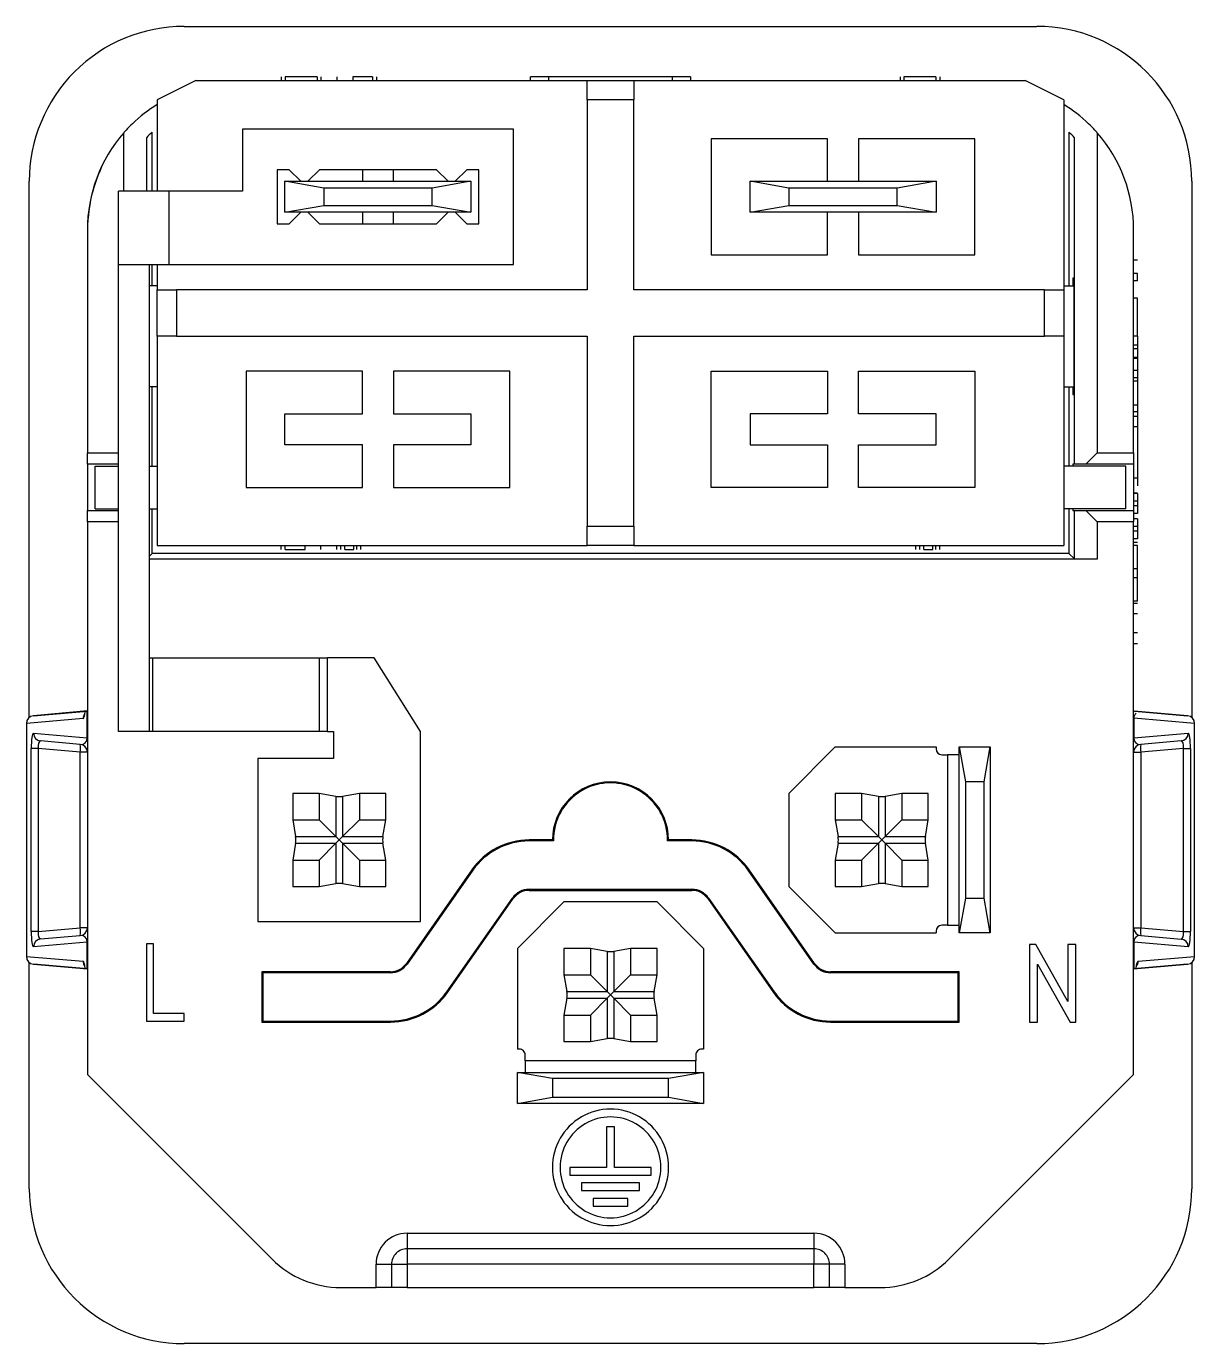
# Model space of a CAD drawing. Extents: x 0 to 164, y 0 to 125.
# Drawn here: x 139.3 to 161.89, y 6.4 to 31.88 of the extents above; entities that cross this region are included whole.
import ezdxf

# ---------------------------------------------------------------- set-up
doc = ezdxf.new("R2010")
doc.units = 0
doc.layers.get('0').update_dxf_attribs({"linetype": 'CONTINUOUS'})

msp = doc.modelspace()

# ---------------------------------------------------------------- linework, layer by layer
at = {"color": 7}
for points in [[(142.352756, 31.880809), (158.837263, 31.880809)], [(142.577543, 30.831794), (141.828249, 30.457147)], [(142.577543, 30.831794), (150.145431, 30.831794)], [(144.229616, 30.906724), (144.229616, 30.831794)], [(144.306355, 30.906724), (144.306355, 30.831794)], [(144.920273, 30.906724), (144.306355, 30.906724)], [(144.920273, 30.906724), (144.920273, 30.831794)], [(144.997012, 30.906724), (144.997012, 30.831794)], [(145.303971, 30.906724), (145.303971, 30.831794)], [(145.61093, 30.906724), (145.61093, 30.831794)], [(145.994628, 30.906724), (145.61093, 30.906724)], [(145.994628, 30.906724), (145.994628, 30.831794)], [(146.071367, 30.906724), (146.071367, 30.831794)], [(149.05005, 30.831794), (149.05005, 30.904763)], [(152.139966, 30.904763), (149.05005, 30.904763)], [(149.396137, 30.904763), (149.396137, 30.831794)], [(150.145431, 30.457147), (150.145431, 30.831794), (151.044585, 30.831794), (151.044585, 30.457147)], [(151.044585, 30.831794), (158.612473, 30.831794)], [(151.793883, 30.831794), (151.793883, 30.904763)], [(152.139966, 30.904763), (152.139966, 30.831794)], [(156.193007, 30.906724), (156.193007, 30.831794)], [(156.269746, 30.906724), (156.269746, 30.831794)], [(156.883664, 30.906724), (156.269746, 30.906724)], [(156.883664, 30.906724), (156.883664, 30.831794)], [(156.960403, 30.906724), (156.960403, 30.831794)], [(159.36177, 30.457147), (158.612473, 30.831794)], [(141.828249, 30.457147), (141.828249, 28.696303)], [(150.145431, 30.457147), (150.145431, 26.7856)], [(151.044585, 30.457147), (150.145431, 30.457147)], [(151.044585, 26.7856), (151.044585, 30.457147)], [(159.36177, 30.457147), (159.36177, 26.7856)], [(141.183052, 28.696303), (141.183052, 29.820885)], [(141.732624, 28.696303), (141.732624, 29.836173)], [(143.476698, 29.895175), (143.476698, 28.696303)], [(148.72177, 29.895175), (143.476698, 29.895175)], [(148.72177, 27.272642), (148.72177, 29.895175)], [(159.457393, 29.836173), (159.457393, 26.860527)], [(160.006967, 29.820885), (160.006967, 23.63007)], [(141.624403, 29.725638), (141.624403, 28.696303)], [(154.791066, 28.883625), (154.791066, 29.707853), (152.543177, 29.707853), (152.543177, 27.459964), (154.791066, 27.459964)], [(157.638389, 27.459964), (157.638389, 29.707853), (155.390503, 29.707853)], [(155.390503, 29.707853), (155.390503, 28.883625)], [(159.565614, 23.413766), (159.565614, 29.725638)], [(144.607071, 28.883625), (144.382281, 29.108415), (144.151065, 29.108415), (144.151065, 28.059401), (144.382281, 28.059401), (144.607071, 28.284188)], [(144.968863, 29.108415), (144.744073, 28.883625)], [(147.229607, 29.108415), (144.968863, 29.108415)], [(145.799516, 29.108415), (145.799516, 28.883625)], [(146.398954, 28.883625), (146.398954, 29.108415)], [(147.454394, 28.883625), (147.229607, 29.108415)], [(147.591399, 28.284188), (147.816186, 28.059401), (148.047402, 28.059401), (148.047402, 29.108415), (147.816186, 29.108415)], [(147.816186, 29.108415), (147.591399, 28.883625)], [(139.355573, 18.515797), (139.355573, 28.883625)], [(145.050219, 28.751506), (144.300925, 28.883625)], [(144.300925, 28.284188), (144.300925, 28.883625)], [(144.300925, 28.883625), (147.897545, 28.883625)], [(147.897545, 28.883625), (147.148248, 28.751506)], [(147.897545, 28.883625), (147.897545, 28.284188)], [(154.041769, 28.751506), (153.292474, 28.883625)], [(153.292474, 28.284188), (153.292474, 28.883625)], [(153.292474, 28.883625), (156.889094, 28.883625), (156.139797, 28.751506)], [(156.889094, 28.883625), (156.889094, 28.284188)], [(161.834446, 28.883625), (161.834446, 18.515797)], [(141.078952, 27.272642), (141.078952, 28.696303)], [(142.053036, 28.696303), (141.078952, 28.696303)], [(143.476698, 28.696303), (142.053036, 28.696303)], [(142.053036, 28.696303), (142.053036, 27.272642)], [(145.050219, 28.751506), (145.050219, 28.416311)], [(147.148248, 28.751506), (145.050219, 28.751506)], [(147.148248, 28.416311), (147.148248, 28.751506)], [(154.041769, 28.751506), (154.041769, 28.416311)], [(156.139797, 28.751506), (154.041769, 28.751506)], [(156.139797, 28.416311), (156.139797, 28.751506)], [(144.300925, 28.284188), (145.050219, 28.416311)], [(147.897545, 28.284188), (144.300925, 28.284188)], [(144.744073, 28.284188), (144.968863, 28.059401), (147.229607, 28.059401)], [(145.050219, 28.416311), (147.148248, 28.416311)], [(145.799516, 28.284188), (145.799516, 28.059401)], [(146.398954, 28.059401), (146.398954, 28.284188)], [(147.148248, 28.416311), (147.897545, 28.284188)], [(147.229607, 28.059401), (147.454394, 28.284188)], [(153.292474, 28.284188), (154.041769, 28.416311)], [(156.139797, 28.416311), (156.889094, 28.284188), (153.292474, 28.284188)], [(154.041769, 28.416311), (156.139797, 28.416311)], [(154.791066, 27.459964), (154.791066, 28.284188)], [(155.390503, 28.284188), (155.390503, 27.459964)], [(140.479515, 27.947006), (140.479515, 23.63007)], [(160.710502, 23.63007), (160.710502, 27.947006)], [(141.078952, 27.272642), (142.053036, 27.272642)], [(141.078952, 18.243628), (141.078952, 27.272642)], [(141.678389, 18.243628), (141.678389, 27.272642)], [(141.732624, 26.860527), (141.732624, 27.272642)], [(141.828249, 27.272642), (141.828249, 26.7856)], [(142.053036, 27.272642), (148.72177, 27.272642)], [(155.390503, 27.459964), (157.638389, 27.459964)], [(160.785432, 27.361979), (160.710502, 27.361979)], [(159.535207, 24.762498), (159.561369, 24.762498), (159.561363, 27.010387), (159.535201, 27.010387), (159.535207, 26.860527)], [(160.785432, 27.102608), (160.710502, 27.102608)], [(160.785432, 26.958511), (160.785432, 27.102608)], [(141.828249, 26.860527), (141.678389, 26.860527)], [(142.202896, 25.886442), (141.828249, 25.886442), (141.828249, 26.7856), (142.202896, 26.7856)], [(150.145431, 26.7856), (142.202896, 26.7856)], [(142.202896, 26.7856), (142.202896, 25.886442)], [(158.987123, 26.7856), (151.044585, 26.7856)], [(158.987123, 26.7856), (159.36177, 26.7856)], [(158.987123, 25.886442), (158.987123, 26.7856)], [(159.36177, 26.860527), (159.561363, 26.860527)], [(159.36177, 26.7856), (159.36177, 25.886442)], [(160.785432, 26.958511), (160.710502, 26.958511)], [(160.785432, 26.627092), (160.710502, 26.627092)], [(160.785432, 25.892208), (160.785432, 26.627092)], [(141.828249, 25.886442), (141.828249, 21.840245)], [(142.202896, 25.886442), (150.145431, 25.886442)], [(150.145431, 25.886442), (150.145431, 22.214895)], [(151.044585, 25.886442), (158.987123, 25.886442)], [(151.044585, 22.214895), (151.044585, 25.886442)], [(159.36177, 25.886442), (158.987123, 25.886442)], [(159.36177, 25.886442), (159.36177, 21.840245)], [(160.785432, 25.892208), (160.710502, 25.892208)], [(160.785432, 25.886442), (160.710502, 25.886442)], [(160.785432, 25.886442), (160.785432, 25.714106)], [(160.785432, 25.714106), (160.710502, 25.714106)], [(160.785432, 25.646669), (160.710502, 25.646669)], [(160.785432, 25.714106), (160.785432, 25.646669)], [(160.785432, 25.646669), (160.785432, 25.47433)], [(160.785432, 25.47433), (160.710502, 25.47433)], [(160.785432, 25.4578), (160.710502, 25.4578)], [(160.785432, 25.22326), (160.710502, 25.22326)], [(160.785432, 25.466837), (160.785432, 25.457806)], [(160.785432, 25.4578), (160.785432, 25.22326)], [(160.785432, 25.22326), (160.785432, 25.082436), (160.785432, 25.01726)], [(143.551628, 25.212078), (143.551628, 22.964189)], [(145.799516, 25.212078), (143.551628, 25.212078)], [(145.799516, 24.387851), (145.799516, 25.212078)], [(146.398954, 25.212078), (146.398954, 24.387851)], [(148.64684, 25.212078), (146.398954, 25.212078)], [(148.64684, 22.964189), (148.64684, 25.212078)], [(152.543177, 25.212078), (154.791066, 25.212078)], [(152.543177, 22.964189), (152.543177, 25.212078)], [(154.791066, 25.212078), (154.791066, 24.387851), (153.292474, 24.387851)], [(156.889094, 23.788414), (156.889094, 24.387851), (155.390503, 24.387851), (155.390503, 25.212078), (157.638389, 25.212078)], [(157.638389, 25.212078), (157.638389, 22.964189)], [(160.785432, 25.082436), (160.710502, 25.082436)], [(160.785432, 25.01726), (160.710502, 25.01726)], [(160.785432, 25.01726), (160.785432, 24.555858), (160.710502, 24.555858)], [(141.828249, 24.912358), (141.678389, 24.912358)], [(141.732624, 23.376301), (141.732624, 24.912358)], [(159.36177, 24.912358), (159.561363, 24.912358)], [(159.457393, 24.912358), (159.457393, 23.376301)], [(159.535207, 24.912358), (159.535207, 24.762498)], [(160.785432, 24.555858), (160.785432, 24.427845)], [(144.300925, 24.387851), (145.799516, 24.387851)], [(144.300925, 23.788414), (144.300925, 24.387851)], [(146.398954, 24.387851), (147.897545, 24.387851)], [(147.897545, 24.387851), (147.897545, 23.788414)], [(153.292474, 24.387851), (153.292474, 23.788414), (154.791066, 23.788414), (154.791066, 22.964189)], [(160.785432, 24.427845), (160.710502, 24.427845)], [(160.785432, 24.337929), (160.710502, 24.337929)], [(160.785432, 24.427845), (160.785432, 24.337929)], [(160.785432, 24.337929), (160.785432, 24.136117)], [(160.785432, 24.136117), (160.710502, 24.136117)], [(160.785432, 24.136117), (160.785432, 23.14598)], [(145.799516, 23.788414), (144.300925, 23.788414)], [(145.799516, 22.964189), (145.799516, 23.788414)], [(146.398954, 23.788414), (146.398954, 22.964189)], [(147.897545, 23.788414), (146.398954, 23.788414)], [(155.390503, 23.788414), (156.889094, 23.788414)], [(155.390503, 22.964189), (155.390503, 23.788414)], [(140.479515, 23.63007), (141.078952, 23.63007)], [(141.078952, 23.413766), (140.479515, 23.413766), (140.479515, 23.63007)], [(160.710502, 23.413766), (159.786283, 23.413766), (160.006967, 23.63007), (160.710502, 23.63007), (160.710502, 23.413766)], [(140.479515, 23.413766), (140.479515, 22.514612)], [(140.629375, 22.552077), (140.629375, 23.376301), (141.078952, 23.376301)], [(141.678389, 23.376301), (141.828249, 23.376301)], [(160.560642, 23.376301), (159.36177, 23.376301)], [(159.565614, 23.413766), (159.532918, 23.413766)], [(159.786283, 23.413766), (159.565614, 23.413766)], [(160.560642, 22.552077), (160.560642, 23.376301)], [(160.710502, 23.413766), (160.710502, 22.514612)], [(143.551628, 22.964189), (145.799516, 22.964189)], [(146.398954, 22.964189), (148.64684, 22.964189)], [(154.791066, 22.964189), (152.543177, 22.964189)], [(157.638389, 22.964189), (155.390503, 22.964189)], [(160.785432, 23.14598), (160.710502, 23.14598)], [(160.785432, 23.14598), (160.785432, 22.996123)], [(160.785432, 22.996123), (160.785432, 22.995276)], [(160.785432, 22.851346), (160.710502, 22.851346)], [(160.785432, 22.846263), (160.710502, 22.846263)], [(160.785432, 22.696403), (160.710502, 22.696403)], [(160.785432, 22.846263), (160.785432, 22.696403)], [(160.785432, 22.696403), (160.785432, 22.606487)], [(140.479515, 22.514612), (141.078952, 22.514612)], [(140.479515, 22.298309), (140.479515, 22.514612)], [(140.629375, 22.552077), (141.078952, 22.552077)], [(141.678389, 22.552077), (141.828249, 22.552077)], [(141.732624, 21.688424), (141.732624, 22.552077)], [(160.560642, 22.552077), (159.36177, 22.552077)], [(159.457393, 22.552077), (159.457393, 21.688424)], [(159.532918, 22.514612), (159.565614, 22.514612)], [(159.565614, 21.580205), (159.565614, 22.514612), (159.786283, 22.514612)], [(160.710502, 22.298309), (160.006967, 22.298309), (159.786283, 22.514612), (160.710502, 22.514612), (160.710502, 22.298309)], [(160.785432, 22.606487), (160.785432, 22.45663), (160.710502, 22.45663)], [(160.785432, 22.606487), (160.710502, 22.606487)], [(140.479515, 22.298309), (140.479515, 11.612345)], [(141.078952, 22.298309), (140.479515, 22.298309)], [(150.145431, 21.840245), (150.145431, 22.214895)], [(150.145431, 22.214895), (151.044585, 22.214895)], [(151.044585, 22.214895), (151.044585, 21.840245)], [(160.006967, 22.298309), (160.006967, 21.573666)], [(160.785432, 22.359221), (160.710502, 22.359221)], [(160.710502, 11.612345), (160.710502, 22.298309)], [(160.785432, 22.209361), (160.710502, 22.209361)], [(160.785432, 22.359221), (160.785432, 22.209361)], [(160.785432, 22.209361), (160.785432, 22.119445)], [(160.785432, 22.119445), (160.710502, 22.119445)], [(160.785432, 21.969587), (160.710502, 21.969587)], [(160.785432, 22.119445), (160.785432, 21.969587)], [(141.732624, 21.688424), (141.678389, 21.634189)], [(159.457393, 21.688424), (141.732624, 21.688424)], [(141.828249, 21.840245), (150.145431, 21.840245)], [(144.229616, 21.765318), (144.229616, 21.840245)], [(144.306355, 21.765318), (144.306355, 21.840245)], [(144.306355, 21.765318), (144.690053, 21.765318)], [(144.690053, 21.765318), (144.690053, 21.840245)], [(144.997012, 21.765318), (144.997012, 21.840245)], [(145.303971, 21.765318), (145.303971, 21.840245)], [(145.38071, 21.765318), (145.38071, 21.840245)], [(145.457449, 21.765318), (145.457449, 21.840245)], [(145.457449, 21.765318), (145.633883, 21.765318)], [(145.633883, 21.765318), (145.633883, 21.840245)], [(145.687325, 21.765318), (145.687325, 21.840245)], [(145.764408, 21.765318), (145.764408, 21.840245)], [(151.044585, 21.840245), (150.145431, 21.840245)], [(151.044585, 21.840245), (159.36177, 21.840245)], [(156.499964, 21.765318), (156.499964, 21.840245)], [(156.576705, 21.765318), (156.576705, 21.840245)], [(156.653444, 21.765318), (156.653444, 21.840245)], [(156.653444, 21.765318), (156.829876, 21.765318)], [(156.829876, 21.765318), (156.829876, 21.840245)], [(156.88332, 21.765318), (156.88332, 21.840245)], [(156.960403, 21.765318), (156.960403, 21.840245)], [(159.457393, 21.688424), (159.565614, 21.580205)], [(160.785432, 21.900765), (160.710502, 21.900765)], [(160.785432, 21.842003), (160.710502, 21.842003)], [(160.785432, 21.388777), (160.785432, 21.842003)], [(160.006967, 21.573666), (141.678389, 21.573666)], [(160.006967, 21.573666), (159.565614, 21.580214)], [(160.785432, 21.388777), (160.710502, 21.388777)], [(160.785432, 21.216988), (160.710502, 21.216988)], [(160.785432, 21.216988), (160.785432, 21.388777)], [(160.785432, 20.763539), (160.785432, 21.216988)], [(160.785432, 20.763539), (160.710502, 20.763539)], [(160.785432, 20.719185), (160.710502, 20.719185)], [(160.785432, 20.520602), (160.710502, 20.520602)], [(160.785432, 20.151808), (160.710502, 20.151808)], [(160.785432, 19.94107), (160.710502, 19.94107)], [(141.678389, 19.667289), (141.744229, 19.667289), (144.966199, 19.667289)], [(141.744229, 18.243628), (141.744229, 19.667289)], [(144.966199, 19.667289), (145.125149, 19.667289)], [(144.966199, 18.243628), (144.966199, 19.667289)], [(146.024304, 19.667289), (145.125149, 19.667289)], [(145.125149, 18.243628), (145.125149, 19.667289)], [(146.923461, 18.243628), (146.024304, 19.667289)], [(140.479515, 18.640074), (139.437034, 18.548794)], [(139.437034, 18.548794), (140.479515, 18.636941)], [(140.477948, 18.636402), (140.439679, 18.633156)], [(140.479515, 18.636532), (140.477821, 18.636402)], [(140.477948, 18.118967), (140.477948, 18.636402)], [(161.752986, 18.548794), (160.720905, 18.639165)], [(160.723699, 18.635826), (161.752986, 18.548794)], [(139.301801, 18.399507), (139.300108, 18.399507)], [(140.397476, 18.49215), (139.301801, 18.399507)], [(139.301801, 18.399507), (139.301801, 13.891685)], [(160.710502, 18.498954), (160.712195, 18.498954)], [(160.712068, 18.498954), (160.712068, 18.118967)], [(161.888218, 18.399507), (160.712068, 18.498954)], [(161.889784, 18.399507), (161.888091, 18.399507)], [(161.888218, 13.891685), (161.888218, 18.399507)], [(139.438637, 18.209896), (140.477948, 18.118967)], [(140.479515, 18.118967), (140.477821, 18.118967)], [(141.678389, 18.243628), (141.078952, 18.243628)], [(141.744229, 18.243628), (141.678389, 18.243628)], [(144.966199, 18.243628), (141.744229, 18.243628)], [(145.125149, 18.243628), (144.966199, 18.243628)], [(145.125149, 18.243628), (145.237544, 18.243628)], [(145.237544, 18.243628), (145.237544, 17.719118)], [(146.923461, 14.572066), (146.923461, 18.243628)], [(160.710502, 18.118967), (160.712195, 18.118967)], [(160.712068, 18.118967), (161.765169, 18.211101)], [(139.394568, 14.376034), (139.394568, 17.915174)], [(139.5298, 17.915174), (139.394568, 17.915174)], [(140.342719, 17.844052), (139.5298, 17.915174)], [(139.5298, 17.915174), (139.5298, 14.376034)], [(140.342719, 17.993342), (139.573869, 18.060606)], [(140.479515, 14.447154), (140.342719, 14.447154), (140.342719, 17.844052)], [(140.479515, 17.844052), (140.342719, 17.844052)], [(154.940926, 17.943908), (154.041769, 17.044753)], [(154.940926, 17.943908), (156.889094, 17.943908)], [(156.889094, 17.943908), (156.889094, 17.906443)], [(157.45758, 17.26954), (157.45758, 15.021654), (157.338672, 14.347276), (157.338672, 17.943908), (157.45758, 17.26954)], [(157.338672, 17.943908), (157.938109, 17.943908)], [(157.8192, 17.26954), (157.938109, 17.943908)], [(157.938109, 17.943908), (157.938109, 14.347276)], [(160.710502, 17.844052), (160.847301, 17.844052)], [(161.629937, 18.061812), (160.847301, 17.993342)], [(161.674008, 17.91638), (160.847301, 17.844052)], [(160.847301, 17.844052), (160.847301, 14.447154)], [(161.674008, 17.91638), (161.809241, 17.91638)], [(161.674008, 14.374821), (161.674008, 17.91638)], [(161.809241, 17.91638), (161.809241, 14.374821)], [(143.776418, 17.719118), (143.776418, 14.572066)], [(145.237544, 17.719118), (143.776418, 17.719118)], [(157.001487, 17.794048), (157.113882, 17.794048)], [(157.338672, 17.794048), (157.113882, 17.794048)], [(157.113882, 17.794048), (157.113882, 14.497136)], [(157.8192, 17.26954), (157.45758, 17.26954)], [(157.8192, 15.021654), (157.8192, 17.26954)], [(144.960594, 17.044753), (144.450782, 17.044753), (144.450782, 16.534944)], [(144.960594, 17.044753), (144.960594, 16.534944)], [(145.285048, 16.988557), (144.960594, 17.044753)], [(145.285048, 16.988557), (145.285048, 16.21049)], [(145.739285, 17.044753), (145.414831, 16.988557)], [(145.414831, 16.988557), (145.414831, 16.21049)], [(145.739285, 17.044753), (145.739285, 16.534944)], [(146.249094, 17.044753), (145.739285, 17.044753)], [(146.249094, 16.534944), (146.249094, 17.044753)], [(154.041769, 17.044753), (154.041769, 15.246442)], [(155.450735, 17.044753), (154.940926, 17.044753), (154.940926, 16.534944)], [(155.450735, 17.044753), (155.450735, 16.534944)], [(155.775189, 16.988557), (155.450735, 17.044753)], [(155.775189, 16.988557), (155.775189, 16.21049)], [(156.229425, 17.044753), (155.904971, 16.988557)], [(155.904971, 16.988557), (155.904971, 16.21049), (156.683038, 16.21049)], [(156.229425, 17.044753), (156.229425, 16.534944)], [(156.739234, 17.044753), (156.229425, 17.044753)], [(156.739234, 16.534944), (156.739234, 17.044753)], [(144.450782, 16.534944), (144.960594, 16.534944)], [(144.450782, 16.534944), (144.506981, 16.21049)], [(144.960594, 16.534944), (145.285048, 16.21049)], [(145.414831, 16.21049), (145.739285, 16.534944), (146.249094, 16.534944)], [(146.192898, 16.21049), (146.249094, 16.534944)], [(154.940926, 16.534944), (155.450735, 16.534944)], [(154.940926, 16.534944), (154.997122, 16.21049)], [(155.450735, 16.534944), (155.775189, 16.21049)], [(155.904971, 16.21049), (156.229425, 16.534944)], [(156.229425, 16.534944), (156.739234, 16.534944)], [(156.683038, 16.21049), (156.739234, 16.534944)], [(144.506981, 16.080707), (144.450782, 15.756254)], [(144.506981, 16.21049), (145.285048, 16.21049)], [(144.506981, 16.080707), (145.285048, 16.080707)], [(145.285048, 16.080707), (144.960594, 15.756254)], [(145.285048, 16.21049), (145.349939, 16.145599), (145.285048, 16.080707)], [(145.285048, 16.080707), (145.285048, 15.302641)], [(145.414831, 16.080707), (145.349939, 16.145599), (145.414831, 16.21049)], [(145.414831, 16.21049), (146.192898, 16.21049)], [(145.739285, 15.756254), (145.414831, 16.080707)], [(145.414831, 16.080707), (145.414831, 15.302641)], [(145.414831, 16.080707), (146.192898, 16.080707)], [(146.249094, 15.756254), (146.192898, 16.080707)], [(149.471067, 16.145599), (149.021487, 16.145599)], [(149.021487, 16.125982), (149.021487, 16.145596)], [(149.490856, 16.125982), (149.021487, 16.125982)], [(152.16853, 16.125982), (151.69916, 16.125982)], [(152.16853, 16.145599), (151.718953, 16.145599)], [(152.16853, 16.125982), (152.16853, 16.145596)], [(154.997122, 16.080707), (154.940926, 15.756254)], [(154.997122, 16.21049), (155.775189, 16.21049)], [(154.997122, 16.080707), (155.775189, 16.080707)], [(155.775189, 16.080707), (155.450735, 15.756254)], [(155.775189, 16.21049), (155.84008, 16.145599), (155.775189, 16.080707)], [(155.775189, 16.080707), (155.775189, 15.302641)], [(155.904971, 16.080707), (155.84008, 16.145599), (155.904971, 16.21049)], [(156.229425, 15.756254), (155.904971, 16.080707)], [(155.904971, 16.080707), (156.683038, 16.080707)], [(155.904971, 16.080707), (155.904971, 15.302641)], [(156.739234, 15.756254), (156.683038, 16.080707)], [(144.450782, 15.756254), (144.960594, 15.756254)], [(144.450782, 15.756254), (144.450782, 15.246442)], [(144.960594, 15.756254), (144.960594, 15.246442), (145.285048, 15.302641)], [(145.739285, 15.756254), (145.739285, 15.246442)], [(145.739285, 15.756254), (146.249094, 15.756254)], [(146.249094, 15.246442), (146.249094, 15.756254)], [(147.916671, 15.570467), (146.647394, 13.757742)], [(147.932741, 15.559214), (146.663464, 13.74651)], [(147.932741, 15.559214), (147.916683, 15.570475)], [(153.257278, 15.559214), (153.273337, 15.570475)], [(154.526556, 13.74651), (153.257278, 15.559214)], [(154.542625, 13.757742), (153.273348, 15.570467)], [(154.940926, 15.756254), (154.940926, 15.246442)], [(154.940926, 15.756254), (155.450735, 15.756254)], [(155.450735, 15.756254), (155.450735, 15.246442)], [(156.229425, 15.756254), (156.739234, 15.756254)], [(156.229425, 15.756254), (156.229425, 15.246442)], [(156.739234, 15.246442), (156.739234, 15.756254)], [(145.414831, 15.302641), (145.739285, 15.246442), (146.249094, 15.246442)], [(155.450735, 15.246442), (155.775189, 15.302641)], [(155.904971, 15.302641), (156.229425, 15.246442)], [(144.450782, 15.246442), (144.960594, 15.246442)], [(149.021487, 15.191132), (152.16853, 15.191132)], [(149.021487, 15.191132), (149.021487, 15.171517)], [(149.021487, 15.171514), (152.16853, 15.171514)], [(152.16853, 15.191132), (152.16853, 15.171517)], [(154.041769, 15.246442), (154.940926, 14.347276)], [(154.940926, 15.246442), (155.450735, 15.246442)], [(156.229425, 15.246442), (156.739234, 15.246442)], [(147.429248, 13.210287), (148.698526, 15.023006)], [(147.445318, 13.199027), (148.714595, 15.011754)], [(148.698526, 15.023006), (148.714584, 15.011746)], [(149.695854, 14.946724), (148.7967, 14.047556)], [(151.494163, 14.946724), (149.695854, 14.946724)], [(152.39332, 14.047556), (151.494163, 14.946724)], [(152.475424, 15.011754), (153.744701, 13.199027)], [(152.491494, 15.023006), (152.475435, 15.011746)], [(152.491494, 15.023006), (153.760771, 13.210287)], [(157.45758, 15.021654), (157.8192, 15.021654)], [(157.938109, 14.347276), (157.8192, 15.021654)], [(143.776418, 14.572066), (146.923461, 14.572066)], [(139.5298, 14.376034), (139.394568, 14.376034)], [(139.5298, 14.376034), (140.342719, 14.447154)], [(139.573869, 14.230577), (140.342719, 14.297859)], [(154.940926, 14.347276), (156.889094, 14.347276)], [(156.889094, 14.384755), (156.889094, 14.347276)], [(157.113882, 14.497136), (157.001487, 14.497136)], [(157.113882, 14.497136), (157.338672, 14.497136)], [(157.938109, 14.347276), (157.338672, 14.347276)], [(160.710502, 14.447154), (160.847301, 14.447154)], [(160.847301, 14.447154), (161.674008, 14.374821)], [(160.847301, 14.297859), (161.629937, 14.229392)], [(161.674008, 14.374821), (161.809241, 14.374821)], [(140.477948, 14.172242), (139.438637, 14.08131)], [(140.479515, 14.172242), (140.477821, 14.172242)], [(140.477948, 13.654787), (140.477948, 14.172242)], [(141.757386, 14.139278), (141.623076, 14.139278), (141.623076, 12.643529)], [(141.757386, 12.7913), (141.757386, 14.139278)], [(148.7967, 14.047556), (148.7967, 12.099404)], [(149.695854, 14.047556), (149.695854, 13.53775)], [(150.205663, 14.047556), (149.695854, 14.047556)], [(150.205663, 14.047556), (150.205663, 13.53775)], [(150.530117, 13.991366), (150.205663, 14.047556)], [(150.984354, 14.047556), (150.6599, 13.991366)], [(150.984354, 14.047556), (150.984354, 13.53775)], [(151.494163, 13.53775), (151.494163, 14.047556), (150.984354, 14.047556)], [(152.39332, 14.047556), (152.39332, 12.099404)], [(158.699522, 14.121047), (158.699522, 12.623914)], [(158.816906, 14.121047), (158.699522, 14.121047)], [(159.439988, 13.019787), (158.816906, 14.121047)], [(159.439988, 14.121047), (159.439988, 13.019787)], [(159.589543, 14.121047), (159.439988, 14.121047)], [(159.589543, 12.623914), (159.589543, 14.121047)], [(160.710502, 14.172242), (160.712195, 14.172242)], [(160.712068, 14.172242), (160.712068, 13.654787)], [(161.765169, 14.080096), (160.712068, 14.172242)], [(139.300235, 13.891685), (139.301928, 13.891685)], [(139.301801, 13.891685), (140.397476, 13.799059)], [(139.355573, 9.401924), (139.355573, 13.775409)], [(146.663464, 13.74651), (146.647405, 13.757798)], [(150.530117, 13.991366), (150.530117, 13.213307)], [(150.6599, 13.991366), (150.6599, 13.213307)], [(154.526556, 13.74651), (154.542614, 13.757798)], [(160.796913, 13.799426), (161.888218, 13.891685)], [(161.834446, 13.775409), (161.834446, 9.401924)], [(161.888218, 13.891685), (161.889911, 13.891685)], [(139.437034, 13.742389), (140.479515, 13.651118)], [(140.479515, 13.654251), (139.437034, 13.742389)], [(140.477948, 13.654787), (140.439679, 13.658174)], [(140.477948, 13.654787), (140.479642, 13.654674)], [(146.3405, 13.598004), (143.851348, 13.598004)], [(143.851348, 13.598004), (143.851348, 12.623914)], [(146.3405, 13.578362), (143.870965, 13.578362), (143.851351, 13.598117)], [(143.870965, 13.578362), (143.870965, 12.643529), (143.851351, 12.624055)], [(146.3405, 13.578362), (146.3405, 13.598117)], [(149.695854, 13.53775), (149.752053, 13.213307)], [(149.695854, 13.53775), (150.205663, 13.53775)], [(150.205663, 13.53775), (150.530117, 13.213307)], [(150.6599, 13.213307), (150.984354, 13.53775)], [(150.984354, 13.53775), (151.494163, 13.53775)], [(151.437967, 13.213307), (151.494163, 13.53775)], [(154.849517, 13.578362), (154.849517, 13.598117)], [(157.338672, 13.598004), (154.849517, 13.598004)], [(154.849517, 12.623914), (157.338672, 12.623914), (157.338672, 13.598004)], [(157.319054, 13.578362), (154.849517, 13.578362)], [(157.319054, 13.578362), (157.338669, 13.598117)], [(157.319054, 12.643529), (157.319054, 13.578362)], [(158.849077, 13.745606), (159.483727, 12.623914)], [(158.849077, 12.623914), (158.849077, 13.745606)], [(160.710502, 13.651118), (161.752986, 13.742389)], [(161.752986, 13.742389), (160.710502, 13.654251)], [(160.710502, 13.654674), (160.712195, 13.654787)], [(160.712068, 13.654787), (160.752691, 13.658174)], [(147.429248, 13.210287), (147.445307, 13.198998)], [(149.752053, 13.083513), (149.695854, 12.75907)], [(149.752053, 13.213307), (150.530117, 13.213307)], [(149.752053, 13.083513), (150.530117, 13.083513)], [(150.530117, 13.083513), (150.205663, 12.75907)], [(150.530117, 13.213307), (150.595008, 13.148424), (150.530117, 13.083513)], [(150.530117, 13.083513), (150.530117, 12.305455)], [(150.6599, 13.083513), (150.595008, 13.148424), (150.6599, 13.213307)], [(150.6599, 13.213307), (151.437967, 13.213307)], [(150.984354, 12.75907), (150.6599, 13.083513)], [(150.6599, 13.083513), (151.437967, 13.083513)], [(150.6599, 13.083513), (150.6599, 12.305455)], [(151.494163, 12.75907), (151.437967, 13.083513)], [(153.760771, 13.210287), (153.744713, 13.198998)], [(142.352996, 12.7913), (141.757386, 12.7913)], [(142.352996, 12.643529), (142.352996, 12.7913)], [(149.695854, 12.75907), (150.205663, 12.75907)], [(149.695854, 12.75907), (149.695854, 12.249264)], [(150.205663, 12.75907), (150.205663, 12.249264)], [(150.984354, 12.75907), (151.494163, 12.75907)], [(150.984354, 12.75907), (150.984354, 12.249264)], [(151.494163, 12.249264), (151.494163, 12.75907)], [(141.623076, 12.643529), (142.352996, 12.643529)], [(143.851348, 12.623914), (146.3405, 12.623914)], [(143.870965, 12.643529), (146.3405, 12.643529)], [(146.3405, 12.643529), (146.3405, 12.624055)], [(154.849517, 12.643529), (157.319054, 12.643529)], [(154.849517, 12.643529), (154.849517, 12.624055)], [(157.319054, 12.643529), (157.338669, 12.624055)], [(158.699522, 12.623914), (158.849077, 12.623914)], [(159.483727, 12.623914), (159.589543, 12.623914)], [(149.695854, 12.249264), (150.205663, 12.249264)], [(150.205663, 12.249264), (150.530117, 12.305455)], [(150.6599, 12.305455), (150.984354, 12.249264)], [(150.984354, 12.249264), (151.494163, 12.249264)], [(148.834165, 12.099404), (148.7967, 12.099404)], [(148.94656, 11.874614), (148.94656, 11.986995)], [(152.24346, 11.986995), (152.24346, 11.874614)], [(152.39332, 12.099404), (152.355855, 12.099404)], [(148.94656, 11.874614), (148.94656, 11.649824)], [(152.24346, 11.874614), (148.94656, 11.874614)], [(152.24346, 11.649824), (152.24346, 11.874614)], [(140.479515, 11.612345), (144.051982, 8.039892)], [(149.471067, 11.530924), (148.7967, 11.649824)], [(148.7967, 11.050384), (148.7967, 11.649824)], [(148.7967, 11.649824), (152.39332, 11.649824), (151.718953, 11.530924)], [(149.471067, 11.530924), (149.471067, 11.169284)], [(151.718953, 11.530924), (149.471067, 11.530924)], [(151.718953, 11.169284), (151.718953, 11.530924)], [(152.39332, 11.649824), (152.39332, 11.050384)], [(157.138034, 8.039892), (160.710502, 11.612345)], [(148.7967, 11.050384), (149.471067, 11.169284)], [(152.39332, 11.050384), (148.7967, 11.050384)], [(149.471067, 11.169284), (151.718953, 11.169284), (152.39332, 11.050384)], [(150.520078, 10.600804), (150.520078, 9.814053)], [(150.669938, 10.600804), (150.520078, 10.600804)], [(150.669938, 9.814053), (150.669938, 10.600804)], [(149.808249, 9.814053), (149.808249, 9.664193)], [(150.520078, 9.814053), (149.808249, 9.814053)], [(151.38177, 9.814053), (150.669938, 9.814053)], [(151.38177, 9.664193), (151.38177, 9.814053)], [(151.569093, 9.814053), (151.569093, 9.814053)], [(151.718953, 9.814053), (151.718953, 9.814053)], [(149.808249, 9.664193), (151.38177, 9.664193)], [(150.033036, 9.514333), (150.033036, 9.364473)], [(151.15698, 9.514333), (150.033036, 9.514333)], [(151.15698, 9.364473), (151.15698, 9.514333)], [(150.033036, 9.364473), (151.15698, 9.364473)], [(150.257826, 9.214613), (150.257826, 9.064753)], [(150.932193, 9.214613), (150.257826, 9.214613)], [(150.932193, 9.064753), (150.932193, 9.214613)], [(150.257826, 9.064753), (150.932193, 9.064753)], [(146.661206, 8.540243), (154.528814, 8.540243)], [(146.661206, 8.540243), (146.661206, 8.240523)], [(154.528814, 8.540243), (154.528814, 8.240523)], [(154.528814, 8.240523), (146.661206, 8.240523)], [(146.661206, 8.240523), (146.661206, 7.940803)], [(154.528814, 8.240523), (154.528814, 7.940803)], [(146.361489, 7.940803), (146.361489, 7.491223), (146.061769, 7.491223)], [(146.061769, 7.491223), (146.061769, 7.940803)], [(146.061769, 7.940803), (146.361489, 7.940803)], [(146.361489, 7.940803), (146.661206, 7.940803), (146.661206, 7.491223)], [(154.528814, 7.940803), (146.661206, 7.940803)], [(154.828531, 7.940803), (154.528814, 7.940803)], [(154.528814, 7.491223), (154.528814, 7.940803)], [(154.828531, 7.491223), (154.828531, 7.940803)], [(155.128248, 7.940803), (154.828531, 7.940803)], [(155.128248, 7.940803), (155.128248, 7.491223)], [(145.376564, 7.491223), (146.061769, 7.491223)], [(146.661206, 7.491223), (146.361489, 7.491223)], [(146.661206, 7.491223), (154.528814, 7.491223)], [(154.828531, 7.491223), (154.528814, 7.491223)], [(155.128248, 7.491223), (154.828531, 7.491223)], [(155.128248, 7.491223), (155.813455, 7.491223)], [(158.837263, 6.404752), (142.352756, 6.404752)]]:
    msp.add_lwpolyline(points, dxfattribs=at)
for points in [[(142.352756, 31.880809), (141.557854, 31.880809), (140.795509, 31.565035), (140.233428, 31.002954)], [(161.834446, 28.883625), (161.834446, 30.538924), (160.492562, 31.880809), (158.837263, 31.880809)], [(140.233428, 31.002954), (139.671347, 30.440873), (139.355573, 29.678528), (139.355573, 28.883625)], [(141.828249, 30.368055), (141.656819, 30.261943), (141.497144, 30.137922), (141.351912, 29.998081)], [(159.838105, 29.998081), (159.692873, 30.137922), (159.533199, 30.261942), (159.36177, 30.368055)], [(141.183052, 29.820885), (140.729485, 29.301988), (140.479515, 28.636193), (140.479515, 27.947006)], [(141.228039, 29.871141), (141.212845, 29.854567), (141.197849, 29.837814), (141.183052, 29.820885)], [(141.351912, 29.998081), (141.309312, 29.957065), (141.268001, 29.91473), (141.228039, 29.871141)], [(141.732624, 29.836173), (141.695471, 29.800401), (141.659382, 29.763539), (141.624403, 29.725638)], [(159.565614, 29.725638), (159.530635, 29.763539), (159.494546, 29.800401), (159.457393, 29.836173)], [(159.961978, 29.871141), (159.922015, 29.91473), (159.880704, 29.957065), (159.838105, 29.998081)], [(160.006967, 29.820885), (159.99217, 29.837814), (159.977172, 29.854567), (159.961978, 29.871141)], [(160.710502, 27.947006), (160.710502, 28.636192), (160.460534, 29.301988), (160.006967, 29.820885)], [(140.761675, 29.182801), (140.661195, 28.947806), (140.582193, 28.704747), (140.55375, 28.580166)], [(140.55375, 28.580166), (140.525305, 28.455585), (140.490987, 28.202324), (140.479515, 27.947006)], [(159.532918, 23.413766), (159.532337, 23.415824), (159.531758, 23.403026), (159.531225, 23.376301)], [(159.531352, 22.552077), (159.531885, 22.525352), (159.532464, 22.512555), (159.533045, 22.514612)], [(140.397476, 18.49215), (140.413818, 18.493533), (140.429304, 18.545278), (140.439679, 18.633168)], [(160.757173, 18.599134), (160.728276, 18.575782), (160.711996, 18.539623), (160.712068, 18.498954)], [(139.437023, 18.548794), (139.35962, 18.542017), (139.300235, 18.477206), (139.300235, 18.399507)], [(139.437034, 18.548794), (139.360035, 18.541687), (139.301286, 18.476832), (139.301801, 18.399507)], [(140.420835, 18.573102), (140.405506, 18.548889), (140.3974, 18.520807), (140.397467, 18.49215)], [(161.888218, 18.399507), (161.888734, 18.476832), (161.829984, 18.541687), (161.752986, 18.548794)], [(161.889784, 18.399507), (161.889784, 18.477206), (161.830399, 18.542017), (161.752997, 18.548794)], [(139.438637, 18.209896), (139.414244, 18.212025), (139.394568, 18.080436), (139.394568, 17.915174)], [(139.438637, 18.209896), (139.438114, 18.132569), (139.496867, 18.067709), (139.573869, 18.060606)], [(140.342719, 17.993342), (140.419361, 17.986637), (140.478089, 18.041195), (140.477948, 18.118967)], [(160.712068, 18.118967), (160.711927, 18.041193), (160.770657, 17.986636), (160.847301, 17.993342)], [(161.629937, 18.061812), (161.706939, 18.068914), (161.765692, 18.133774), (161.765169, 18.211101)], [(161.809241, 17.91638), (161.809241, 18.081648), (161.789563, 18.21324), (161.765169, 18.211101)], [(139.573869, 18.060606), (139.542356, 18.063361), (139.52268, 17.998428), (139.5298, 17.915174)], [(140.479515, 17.844052), (140.479515, 17.921754), (140.420125, 17.986568), (140.342719, 17.993342)], [(140.342719, 17.844052), (140.351254, 17.893449), (140.351254, 17.943944), (140.342719, 17.993342)], [(156.889094, 17.906443), (156.889094, 17.844369), (156.939414, 17.794049), (157.001487, 17.794048)], [(160.847301, 17.993342), (160.769893, 17.98657), (160.710501, 17.921755), (160.710502, 17.844052)], [(160.847301, 17.993342), (160.838766, 17.943944), (160.838766, 17.893449), (160.847301, 17.844052)], [(161.674008, 17.91638), (161.681129, 17.999636), (161.661451, 18.06457), (161.629937, 18.061812)], [(150.59501, 17.268163), (149.974811, 17.268163), (149.471828, 16.765797), (149.471067, 16.145599)], [(150.037189, 17.098695), (149.692646, 16.897042), (149.483761, 16.525135), (149.490856, 16.125982)], [(151.152828, 17.098695), (150.808285, 17.300348), (150.381732, 17.300348), (150.037189, 17.098695)], [(151.718953, 16.145599), (151.718191, 16.765797), (151.215208, 17.268163), (150.59501, 17.268163)], [(151.69916, 16.125982), (151.706255, 16.525135), (151.497371, 16.897042), (151.152828, 17.098695)], [(145.285048, 16.988557), (145.298433, 16.986239), (145.323169, 16.984811), (145.349939, 16.984811)], [(145.349939, 16.984811), (145.376709, 16.984811), (145.401446, 16.986239), (145.414831, 16.988557)], [(155.775189, 16.988557), (155.788574, 16.986239), (155.81331, 16.984811), (155.84008, 16.984811)], [(155.84008, 16.984811), (155.86685, 16.984811), (155.891587, 16.986239), (155.904971, 16.988557)], [(144.510728, 16.145599), (144.510728, 16.172369), (144.509299, 16.197105), (144.506981, 16.21049)], [(144.506981, 16.080707), (144.509299, 16.094092), (144.510728, 16.118829), (144.510728, 16.145599)], [(146.192898, 16.21049), (146.190579, 16.197105), (146.189151, 16.172369), (146.189151, 16.145599)], [(146.189151, 16.145599), (146.189151, 16.118829), (146.190579, 16.094092), (146.192898, 16.080707)], [(149.021487, 16.145599), (148.581443, 16.145598), (148.16907, 15.930929), (147.916671, 15.570467)], [(149.021487, 16.125982), (148.587844, 16.125981), (148.181468, 15.914434), (147.932741, 15.559214)], [(153.273348, 15.570467), (153.020949, 15.93093), (152.608574, 16.145599), (152.16853, 16.145599)], [(153.257278, 15.559214), (153.008551, 15.914435), (152.602174, 16.125982), (152.16853, 16.125982)], [(155.000868, 16.145599), (155.000868, 16.172369), (154.99944, 16.197105), (154.997122, 16.21049)], [(154.997122, 16.080707), (154.99944, 16.094092), (155.000868, 16.118829), (155.000868, 16.145599)], [(156.683038, 16.21049), (156.68072, 16.197105), (156.679292, 16.172369), (156.679292, 16.145599)], [(156.679292, 16.145599), (156.679292, 16.118829), (156.68072, 16.094092), (156.683038, 16.080707)], [(145.349939, 15.306387), (145.323169, 15.306387), (145.298433, 15.304959), (145.285048, 15.302641)], [(145.414831, 15.302641), (145.401446, 15.304959), (145.376709, 15.306387), (145.349939, 15.306387)], [(155.84008, 15.306387), (155.81331, 15.306387), (155.788574, 15.304959), (155.775189, 15.302641)], [(155.904971, 15.302641), (155.891587, 15.304959), (155.86685, 15.306387), (155.84008, 15.306387)], [(149.021487, 15.191132), (148.892852, 15.191131), (148.772307, 15.128378), (148.698526, 15.023006)], [(149.021487, 15.171514), (148.899253, 15.171513), (148.784705, 15.111883), (148.714595, 15.011754)], [(152.491494, 15.023006), (152.417712, 15.128379), (152.297165, 15.191132), (152.16853, 15.191132)], [(152.475424, 15.011754), (152.405313, 15.111883), (152.290765, 15.171514), (152.16853, 15.171514)], [(139.394568, 14.376034), (139.394568, 14.210772), (139.414244, 14.079182), (139.438637, 14.08131)], [(139.5298, 14.376034), (139.522674, 14.292768), (139.542352, 14.227819), (139.573869, 14.230577)], [(140.342719, 14.297859), (140.420128, 14.304632), (140.479518, 14.36945), (140.479515, 14.447154)], [(140.342719, 14.297859), (140.351254, 14.347258), (140.351254, 14.397755), (140.342719, 14.447154)], [(140.477948, 14.172242), (140.478085, 14.25001), (140.419358, 14.304563), (140.342719, 14.297859)], [(157.001487, 14.497136), (156.939419, 14.497135), (156.889102, 14.446823), (156.889094, 14.384755)], [(160.710502, 14.447154), (160.710498, 14.369449), (160.769891, 14.304631), (160.847301, 14.297859)], [(160.847301, 14.297859), (160.77066, 14.304564), (160.711931, 14.250012), (160.712068, 14.172242)], [(160.847301, 14.447154), (160.838765, 14.397755), (160.838765, 14.347258), (160.847301, 14.297859)], [(161.629937, 14.229392), (161.66145, 14.226633), (161.681128, 14.291566), (161.674008, 14.374821)], [(161.765169, 14.080096), (161.789563, 14.077957), (161.809241, 14.209551), (161.809241, 14.374821)], [(139.573869, 14.230577), (139.496876, 14.223475), (139.438126, 14.158629), (139.438637, 14.08131)], [(161.765169, 14.080096), (161.765695, 14.157426), (161.706941, 14.222289), (161.629937, 14.229392)], [(139.300235, 13.891685), (139.300231, 13.813983), (139.359617, 13.749167), (139.437023, 13.742389)], [(139.301801, 13.891685), (139.301281, 13.814357), (139.360032, 13.749497), (139.437034, 13.742389)], [(140.397476, 13.799059), (140.397391, 13.767056), (140.407504, 13.735858), (140.426347, 13.70999)], [(140.439679, 13.658033), (140.429304, 13.745926), (140.413818, 13.797674), (140.397476, 13.799059)], [(146.3405, 13.598004), (146.46273, 13.597999), (146.577278, 13.657621), (146.647394, 13.757742)], [(150.530117, 13.991366), (150.543502, 13.989047), (150.568238, 13.987619), (150.595008, 13.987619)], [(150.595008, 13.987619), (150.621778, 13.987619), (150.646515, 13.989047), (150.6599, 13.991366)], [(154.542625, 13.757742), (154.61274, 13.657622), (154.727287, 13.598), (154.849517, 13.598004)], [(160.796913, 13.799426), (160.779995, 13.797994), (160.763889, 13.74657), (160.752691, 13.65823)], [(160.771998, 13.716058), (160.788324, 13.740791), (160.796992, 13.769791), (160.796918, 13.799426)], [(161.752986, 13.742389), (161.829987, 13.749497), (161.888738, 13.814357), (161.888218, 13.891685)], [(161.752997, 13.742389), (161.830402, 13.749167), (161.889788, 13.813983), (161.889784, 13.891685)], [(146.3405, 13.578362), (146.469139, 13.578367), (146.589687, 13.641129), (146.663464, 13.74651)], [(154.526556, 13.74651), (154.600332, 13.64113), (154.720878, 13.578368), (154.849517, 13.578362)], [(146.3405, 12.643529), (146.774142, 12.643527), (147.180519, 12.85507), (147.429248, 13.210287)], [(146.3405, 12.623914), (146.78054, 12.62391), (147.192915, 12.838571), (147.445318, 13.199027)], [(149.7558, 13.14841), (149.7558, 13.175184), (149.754372, 13.199924), (149.752053, 13.213307)], [(149.752053, 13.083513), (149.754372, 13.096896), (149.7558, 13.121636), (149.7558, 13.14841)], [(151.437967, 13.213307), (151.435648, 13.199924), (151.434219, 13.175184), (151.434219, 13.14841)], [(151.434219, 13.14841), (151.434219, 13.121636), (151.435648, 13.096896), (151.437967, 13.083513)], [(153.744701, 13.199027), (153.997104, 12.838572), (154.409477, 12.62391), (154.849517, 12.623914)], [(153.760771, 13.210287), (154.0095, 12.855071), (154.415876, 12.643528), (154.849517, 12.643529)], [(150.595008, 12.309201), (150.568238, 12.309201), (150.543502, 12.307773), (150.530117, 12.305455)], [(150.6599, 12.305455), (150.646515, 12.307773), (150.621778, 12.309201), (150.595008, 12.309201)], [(148.913645, 12.06648), (148.892566, 12.087561), (148.863976, 12.099404), (148.834165, 12.099404)], [(148.94656, 11.986995), (148.946563, 12.016807), (148.934724, 12.045398), (148.913645, 12.06648)], [(152.276374, 12.06648), (152.255296, 12.045398), (152.243456, 12.016807), (152.24346, 11.986995)], [(152.355855, 12.099404), (152.326043, 12.099404), (152.297453, 12.087561), (152.276374, 12.06648)], [(151.15738, 10.788567), (150.809428, 10.989647), (150.380591, 10.989647), (150.03264, 10.788567)], [(150.03264, 10.788567), (149.684688, 10.587487), (149.470573, 10.215928), (149.471067, 9.814053)], [(151.082265, 10.658253), (150.780773, 10.832422), (150.409244, 10.832422), (150.107752, 10.658253)], [(151.718953, 9.814053), (151.719446, 10.215928), (151.505332, 10.587487), (151.15738, 10.788567)], [(150.107752, 10.658253), (149.80626, 10.484085), (149.620659, 10.162237), (149.620924, 9.814053)], [(151.569093, 9.814053), (151.569358, 10.162237), (151.383756, 10.484085), (151.082265, 10.658253)], [(149.471067, 9.814053), (149.470573, 9.412179), (149.684688, 9.04062), (150.03264, 8.83954)], [(149.620924, 9.814053), (149.620659, 9.46587), (149.80626, 9.144022), (150.107752, 8.969853)], [(151.082265, 8.969853), (151.383756, 9.144022), (151.569358, 9.46587), (151.569093, 9.814053)], [(151.15738, 8.83954), (151.505332, 9.04062), (151.719446, 9.412179), (151.718953, 9.814053)], [(139.355573, 9.401924), (139.355579, 7.74663), (140.697462, 6.404752), (142.352756, 6.404752)], [(158.837263, 6.404752), (160.492557, 6.404752), (161.83444, 7.74663), (161.834446, 9.401924)], [(150.107752, 8.969853), (150.409244, 8.795685), (150.780773, 8.795685), (151.082265, 8.969853)], [(150.03264, 8.83954), (150.380591, 8.63846), (150.809428, 8.63846), (151.15738, 8.83954)], [(146.661206, 8.540243), (146.502225, 8.540243), (146.349755, 8.477088), (146.237339, 8.364671)], [(154.952679, 8.36467), (154.840263, 8.477087), (154.687794, 8.540243), (154.528814, 8.540243)], [(146.237339, 8.364671), (146.124922, 8.252254), (146.061768, 8.099784), (146.061769, 7.940803)], [(146.449273, 8.152737), (146.393065, 8.096528), (146.361488, 8.020294), (146.361489, 7.940803)], [(146.661206, 8.240523), (146.581716, 8.240523), (146.505481, 8.208945), (146.449273, 8.152737)], [(154.740746, 8.152737), (154.684538, 8.208945), (154.608304, 8.240523), (154.528814, 8.240523)], [(154.828531, 7.940803), (154.828531, 8.020294), (154.796954, 8.096528), (154.740746, 8.152737)], [(155.128248, 7.940803), (155.128249, 8.099784), (155.065095, 8.252254), (154.952679, 8.36467)], [(144.051982, 8.039892), (144.403282, 7.688587), (144.879748, 7.491225), (145.376564, 7.491223)], [(155.813455, 7.491223), (156.31027, 7.491226), (156.786735, 7.688588), (157.138034, 8.039892)]]:
    msp.add_open_spline(points, degree=3, dxfattribs=at)

doc.saveas('drawing.dxf')
